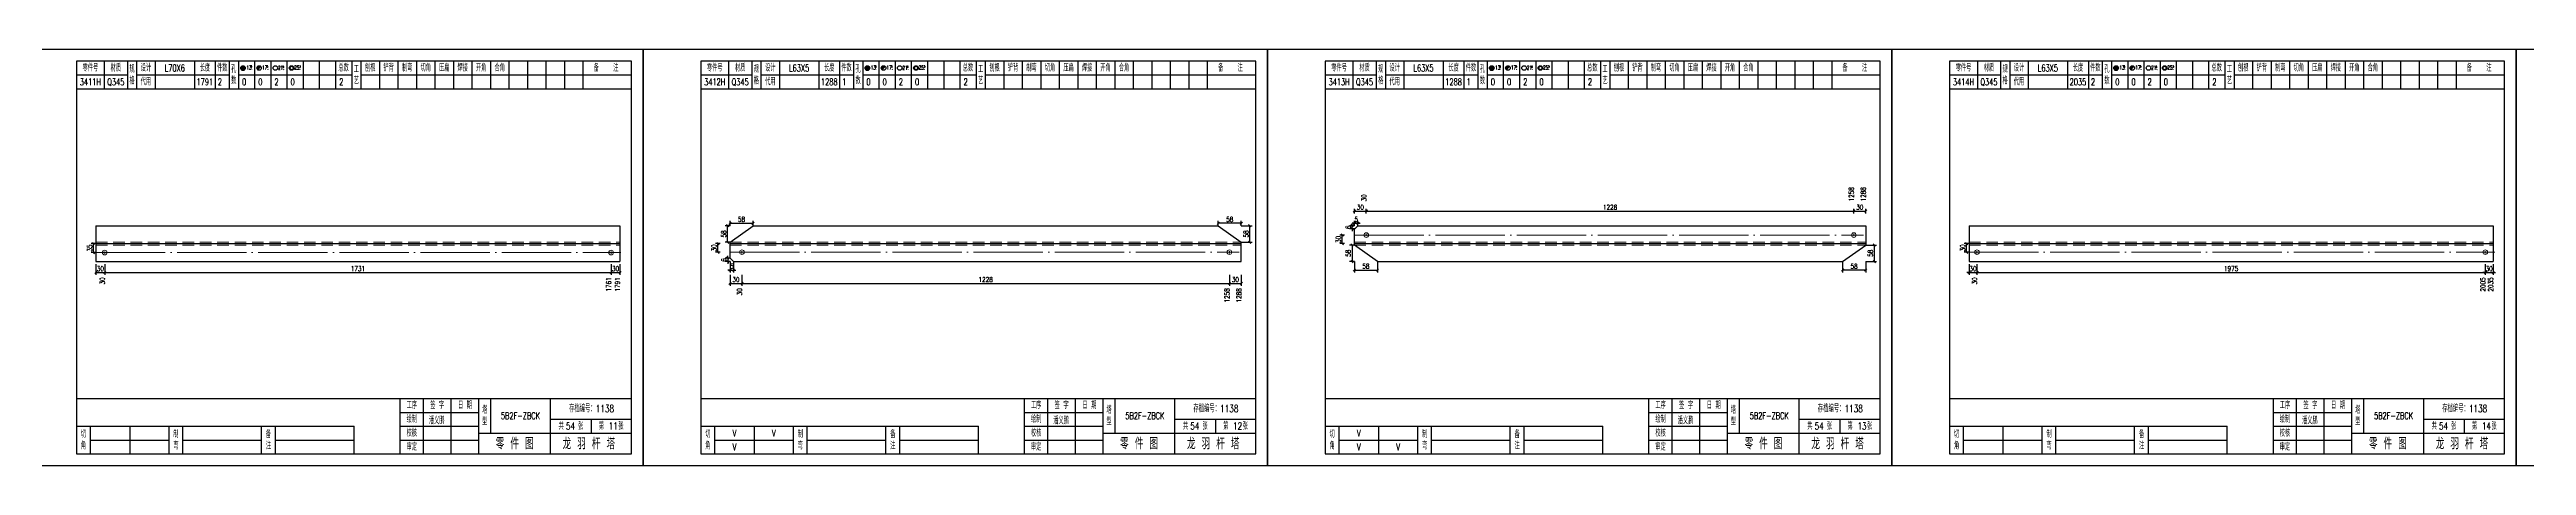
# Model space of a CAD drawing. Header units: millimetres. Extents: x 0 to 30240, y -10896 to -1348.
# Drawn here: x 2713 to 3784, y -10896 to -10716 of the extents above; entities that cross this region are included whole.
import ezdxf
from ezdxf.enums import TextEntityAlignment as Align

# ---------------------------------------------------------------- set-up
doc = ezdxf.new("R2010")
doc.units = ezdxf.units.MM
doc.header["$LTSCALE"] = 20
doc.header["$PDMODE"] = 1
doc.linetypes.add('DASHDOT2X', pattern=[1.75, 1.5, -0.125, 0, -0.125])
doc.linetypes.add('HIDDEN', pattern=[0.375, 0.25, -0.125])
for name, color, linetype, lineweight in [('1', 7, 'Continuous', 25), ('11', 3, 'Continuous', 13), ('2', 1, 'HIDDEN', 13), ('5', 1, 'Continuous', 13), ('7', 2, 'DASHDOT2X', 13)]:
    doc.layers.add(name, color=color, linetype=linetype, lineweight=lineweight)
doc.styles.get("Standard").update_dxf_attribs({"font": 'simplex', "width": 0.7, "bigfont": 'gbhzfs.shx'})
doc.styles.add('SYMBOL_TXT', font='txt.shx', dxfattribs={"width": 0.6})
doc.styles.add('TITLE_TXT', font='simplex.shx', dxfattribs={"width": 0.75, "height": 2.5, "bigfont": 'gbhzfs.shx'})
doc.dimstyles.get("Standard").update_dxf_attribs({"dimtxt": 2.1, "dimasz": 1, "dimexe": 1.05, "dimexo": 0, "dimgap": 0.63, "dimtad": 1, "dimzin": 0, "dimdsep": 46, "dimtxsty": 'standard', "dimblk": 'OBLIQUE', "dimblk1": 'OBLIQUE', "dimblk2": 'OBLIQUE', "dimcen": 0.09, "dimadec": 0, "dimazin": 0, "dimtfac": 1, "dimtdec": 1, "dimtix": 1, "dimtmove": 0, "dimatfit": 3, "dimfxl": 0, "dimtolj": 1, "dimtzin": 0, "dimarcsym": 0})
pattern_1 = [(0, (-3, 0), (0, 0.0125), [])]

# ---------------------------------------------------------------- blocks, each defined once
blk = doc.blocks.new('M12_HOLE')
h = blk.add_hatch()
h.set_pattern_fill('LINE', scale=0.1, style=0)
h.set_pattern_definition(pattern_1)
h.paths.add_polyline_path([(-5, 0, 1), (-1, 0, 1)])
at = {"color": 7}
blk.add_circle((-3, 0), 2, dxfattribs=at)
at = {"color": 7, "attachment_point": 1, "style": 'SYMBOL_TXT'}
for s, insert, char_height, width in [('13\\f??|b0|i0|c0|p54;.', (-0.1, 2.1), 3.5, 5.707), ('5', (3.7, 2.3), 1.8, 2.931)]:
    blk.add_mtext(s, dxfattribs=dict(at, insert=insert, char_height=char_height, width=width))
blk = doc.blocks.new('M16_HOLE')
h = blk.add_hatch()
h.set_pattern_fill('LINE', scale=0.1, style=0)
h.set_pattern_definition(pattern_1)
h.paths.add_polyline_path([(-1.6, 1.4, 0.668179), (-5, 0, 0.198912), (-4.4, -1.4)])
at = {"color": 7}
blk.add_circle((-3, 0), 2, dxfattribs=at)
at = {"color": 7, "attachment_point": 1, "style": 'SYMBOL_TXT'}
for s, insert, char_height, width in [('17.', (-0.4, 2.1), 3.5, 6.316), ('5', (3.6, 2.3), 1.8, 1.822)]:
    blk.add_mtext(s, dxfattribs=dict(at, insert=insert, char_height=char_height, width=width))
blk = doc.blocks.new('M20_HOLE')
at = {"color": 7}
blk.add_circle((-3, 0), 2, dxfattribs=at)
at = {"color": 7, "attachment_point": 1, "style": 'SYMBOL_TXT'}
for s, insert, char_height, width in [('21.', (-0.7, 2), 3.5, 6.074), ('5', (3.3, 2), 1.8, 1.458)]:
    blk.add_mtext(s, dxfattribs=dict(at, insert=insert, char_height=char_height, width=width))
blk = doc.blocks.new('M24_HOLE')
at = {"color": 7}
for radius in [2, 1.5]:
    blk.add_circle((-3, 0), radius, dxfattribs=at)
at = {"color": 7, "attachment_point": 1, "style": 'SYMBOL_TXT'}
for s, insert, char_height, width in [('25.', (-0.7, 2.1), 3.5, 2.429), ('5', (3.9, 2.3), 1.8, 1.944)]:
    blk.add_mtext(s, dxfattribs=dict(at, insert=insert, char_height=char_height, width=width))
blk = doc.blocks.new('JgCard')
for p, q in [((270, 180), (0, 180)), ((0, 180), (0, 0)), ((265, 175), (25, 175)), ((25, 175), (25, 5)), ((37, 175), (37, 163)), ((47, 175), (47, 163)), ((51, 175), (51, 163)), ((59, 175), (59, 163)), ((76, 175), (76, 163)), ((85, 175), (85, 163)), ((91, 175), (91, 163)), ((95, 175), (95, 163)), ((102, 175), (102, 163)), ((109, 175), (109, 163)), ((116, 175), (116, 163)), ((123, 175), (123, 163)), ((130, 175), (130, 163)), ((137, 175), (137, 163)), ((144, 175), (144, 163)), ((148, 175), (148, 163)), ((156, 175), (156, 163)), ((164, 175), (164, 163)), ((172, 175), (172, 163)), ((180, 175), (180, 163)), ((188, 175), (188, 163)), ((196, 175), (196, 163)), ((204, 175), (204, 163)), ((212, 175), (212, 163)), ((220, 175), (220, 163)), ((228, 175), (228, 163)), ((236, 175), (236, 163)), ((244, 175), (244, 163)), ((265, 5), (265, 175)), ((270, 0), (270, 180)), ((25, 169), (47, 169)), ((25, 163), (265, 163)), ((51, 169), (91, 169)), ((95, 169), (144, 169)), ((148, 169), (265, 169)), ((25, 29), (265, 29)), ((165, 5), (165, 29)), ((165, 23), (199, 23)), ((175, 5), (175, 29)), ((187, 5), (187, 29)), ((199, 5), (199, 29)), ((204, 29), (204, 14)), ((230, 5), (230, 29)), ((25, 17), (145, 17)), ((31, 5), (31, 17)), ((31, 11), (65, 11)), ((48, 17), (48, 5)), ((65, 5), (65, 17)), ((71, 5), (71, 17)), ((71, 11), (105, 11)), ((105, 5), (105, 17)), ((111, 5), (111, 17)), ((111, 11), (145, 11)), ((145, 5), (145, 17)), ((165, 17), (199, 17)), ((165, 11), (199, 11)), ((199, 14), (265, 14)), ((230, 20), (265, 20)), ((247.5, 20), (247.5, 14)), ((0, 0), (270, 0)), ((25, 5), (265, 5))]:
    blk.add_line(p, q)
blk.add_lwpolyline([(96, 172, -1), (98, 172, -1)], format="xyb", close=True)
blk.add_point((145, 96))
at = {"xscale": 0.5, "yscale": 0.5, "zscale": 0.5}
for name, p in [('M12_HOLE', (98.5, 172)), ('M16_HOLE', (105.5, 172)), ('M20_HOLE', (112.5, 172)), ('M24_HOLE', (119.5, 172))]:
    blk.add_blockref(name, p, dxfattribs=at)
at = {"style": 'TITLE_TXT', "width": 0.75}
for s, height, p in [('存档编号：1138', 3.08, (238, 23.1)), ('潘义鹏', 3, (177.4, 17.9)), ('龙 羽 杆 塔', 5, (235.2, 7))]:
    blk.add_text(s, height=height, dxfattribs=at).set_placement(p)
at = {"attachment_point": 5, "style": 'TITLE_TXT'}
for s, insert, char_height, width in [('零件号', (31, 172), 3, 15), ('材质', (42, 172), 3, 8), ('设计', (55, 172), 3, 8), ('长度', (80.5, 172), 3, 8), ('件数', (88, 172), 3, 6), ('总数', (140.5, 172), 3, 7), ('工\\P艺', (146, 169), 3, 4), ('刨根', (152, 172), 3, 8), ('铲背', (160, 172), 3, 8), ('制弯', (168, 172), 3, 8), ('切角', (176, 172), 3, 8), ('压扁', (184, 172), 3, 8), ('焊接', (192, 172), 3, 8), ('开角', (200, 172), 3, 8), ('合角', (208, 172), 3, 8), ('备    注', (254, 172), 3, 22), ('规格', (49, 169), 3, 4), ('代用', (55, 166), 3, 8), ('孔数', (93, 169), 3, 4), ('绘制', (170, 20), 3, 10), ('工序', (170, 26), 3, 10), ('签 字', (181, 26), 3, 12), ('日 期', (193, 26), 3, 12), ('塔\\P型', (201.5, 21.5), 3, 5), ('切\\P角', (28, 11), 3, 6), ('制\\P弯', (68, 11), 3, 6), ('备\\P注', (108, 11), 3, 6), ('校核', (170, 14), 3, 10), ('零 件 图', (214.5, 9.5), 5, 31), ('共    张', (238.8, 17), 3, 17.5), ('第    张', (256.2, 17), 3, 17.5), ('审定', (170, 8), 3, 10)]:
    blk.add_mtext(s, dxfattribs=dict(at, insert=insert, char_height=char_height, width=width))
blk = doc.blocks.new('M20')
for p, q in [((-0.5, 0), (0.5, 0)), ((0, -0.5), (0, 0.5))]:
    blk.add_line(p, q)
blk.add_circle((0, 0), 1)
blk = doc.blocks.new('_Oblique')
at = {"color": 0, "linetype": 'ByBlock', "lineweight": -2}
blk.add_line((-0.5, -0.5), (0.5, 0.5), dxfattribs=at)
blk = doc.blocks.new('*D4400')
at = {"layer": '11', "color": 0, "lineweight": -2}
for p, q in [((3007.6, -10806.1), (3005.5, -10806.1)), ((3006.6, -10806.1), (3006.6, -10805.1)), ((3006.6, -10806.1), (3006.6, -10807.6)), ((3007.6, -10807.6), (3005.5, -10807.6)), ((3006.6, -10807.6), (3006.6, -10808.6))]:
    blk.add_line(p, q, dxfattribs=at)
at = {"layer": 'Defpoints', "color": 0}
for p in [(3007.6, -10806.1), (3006.6, -10807.6), (3007.6, -10807.6)]:
    blk.add_point(p, dxfattribs=at)
at = {"layer": '11', "color": 0, "lineweight": -2}
for p, rotation in [((3006.6, -10806.1), 270), ((3006.6, -10807.6), 90)]:
    blk.add_blockref('_Oblique', p, dxfattribs=dict(at, rotation=rotation))
at = {"layer": '11', "color": 0, "insert": (3004.9, -10806.9), "char_height": 2.1, "attachment_point": 5, "rotation": 90}
blk.add_mtext('\\A1;6', dxfattribs=at)
blk = doc.blocks.new('*D4401')
at = {"layer": '11', "color": 0, "lineweight": -2}
for p, q in [((3007.6, -10811.3), (3006.6, -10811.3)), ((3007.6, -10807.6), (3007.6, -10812.3)), ((3007.6, -10811.3), (3009.1, -10811.3)), ((3009.1, -10807.6), (3009.1, -10812.3)), ((3009.1, -10811.3), (3010.1, -10811.3))]:
    blk.add_line(p, q, dxfattribs=at)
at = {"layer": 'Defpoints', "color": 0}
for p in [(3007.6, -10807.6), (3009.1, -10807.6), (3009.1, -10811.3)]:
    blk.add_point(p, dxfattribs=at)
at = {"layer": '11', "color": 0, "lineweight": -2}
blk.add_blockref('_Oblique', (3007.6, -10811.3), dxfattribs=at)
at = {"layer": '11', "color": 0, "lineweight": -2, "rotation": 180}
blk.add_blockref('_Oblique', (3009.1, -10811.3), dxfattribs=at)
at = {"layer": '11', "color": 0, "insert": (3008.4, -10809.6), "char_height": 2.1, "attachment_point": 5}
blk.add_mtext('\\A1;5', dxfattribs=at)
blk = doc.blocks.new('*D4405')
at = {"layer": '11', "color": 0, "lineweight": -2}
for p, q in [((3218.7, -10792.1), (3218.7, -10790)), ((3228.7, -10791), (3218.7, -10791)), ((3228.7, -10792.1), (3228.7, -10790))]:
    blk.add_line(p, q, dxfattribs=at)
at = {"layer": 'Defpoints', "color": 0}
for p in [(3218.7, -10791), (3218.7, -10792.1), (3228.7, -10792.1)]:
    blk.add_point(p, dxfattribs=at)
at = {"layer": '11', "color": 0, "lineweight": -2, "rotation": 180}
blk.add_blockref('_Oblique', (3218.7, -10791), dxfattribs=at)
at = {"layer": '11', "color": 0, "lineweight": -2}
blk.add_blockref('_Oblique', (3228.7, -10791), dxfattribs=at)
at = {"layer": '11', "color": 0, "insert": (3223.7, -10789.3), "char_height": 2.1, "attachment_point": 5}
blk.add_mtext('\\A1;58', dxfattribs=at)
blk = doc.blocks.new('*D4410')
at = {"layer": '11', "color": 0, "lineweight": -2}
for p, q in [((3277.6, -10800.5), (3275.5, -10800.5)), ((3276.6, -10800.5), (3276.6, -10807.6)), ((3277.6, -10807.6), (3275.5, -10807.6))]:
    blk.add_line(p, q, dxfattribs=at)
at = {"layer": 'Defpoints', "color": 0}
for p in [(3277.6, -10800.5), (3276.6, -10807.6), (3277.6, -10807.6)]:
    blk.add_point(p, dxfattribs=at)
at = {"layer": '11', "color": 0, "lineweight": -2}
for p, rotation in [((3276.6, -10800.5), 90), ((3276.6, -10807.6), 270)]:
    blk.add_blockref('_Oblique', p, dxfattribs=dict(at, rotation=rotation))
at = {"layer": '11', "color": 0, "insert": (3274.9, -10804), "char_height": 2.1, "attachment_point": 5, "rotation": 90}
blk.add_mtext('\\A1;58', dxfattribs=at)
blk = doc.blocks.new('*D4412')
at = {"layer": '11', "color": 0, "lineweight": -2}
for p, q in [((3277.6, -10792.1), (3275.5, -10792.1)), ((3277.6, -10793.5), (3275.5, -10793.5)), ((3276.6, -10792.1), (3276.6, -10791.1)), ((3276.6, -10793.5), (3276.6, -10792.1)), ((3276.6, -10793.5), (3276.6, -10794.5))]:
    blk.add_line(p, q, dxfattribs=at)
at = {"layer": 'Defpoints', "color": 0}
for p in [(3276.6, -10792.1), (3277.6, -10792.1), (3277.6, -10793.5)]:
    blk.add_point(p, dxfattribs=at)
at = {"layer": '11', "color": 0, "lineweight": -2}
for p, rotation in [((3276.6, -10792.1), 270), ((3276.6, -10793.5), 90)]:
    blk.add_blockref('_Oblique', p, dxfattribs=dict(at, rotation=rotation))
at = {"layer": '11', "color": 0, "insert": (3274.9, -10792.8), "char_height": 2.1, "attachment_point": 5, "rotation": 90}
blk.add_mtext('\\A1;6', dxfattribs=at)
blk = doc.blocks.new('*D4413')
at = {"layer": '11', "color": 0, "lineweight": -2}
for p, q in [((3277.6, -10791), (3276.6, -10791)), ((3277.6, -10792.1), (3277.6, -10790)), ((3277.6, -10791), (3279.1, -10791)), ((3279.1, -10792.1), (3279.1, -10790)), ((3279.1, -10791), (3280.1, -10791))]:
    blk.add_line(p, q, dxfattribs=at)
at = {"layer": 'Defpoints', "color": 0}
for p in [(3277.6, -10792.1), (3279.1, -10791), (3279.1, -10792.1)]:
    blk.add_point(p, dxfattribs=at)
at = {"layer": '11', "color": 0, "lineweight": -2}
blk.add_blockref('_Oblique', (3277.6, -10791), dxfattribs=at)
at = {"layer": '11', "color": 0, "lineweight": -2, "rotation": 180}
blk.add_blockref('_Oblique', (3279.1, -10791), dxfattribs=at)
at = {"layer": '11', "color": 0, "insert": (3278.4, -10789.3), "char_height": 2.1, "attachment_point": 5}
blk.add_mtext('\\A1;5', dxfattribs=at)
blk = doc.blocks.new('*D4414')
at = {"layer": '11', "color": 0, "lineweight": -2}
for p, q in [((3498.7, -10800.5), (3503.4, -10800.5)), ((3502.4, -10800.5), (3502.4, -10807.6)), ((3498.7, -10807.6), (3503.4, -10807.6))]:
    blk.add_line(p, q, dxfattribs=at)
at = {"layer": 'Defpoints', "color": 0}
for p in [(3498.7, -10800.5), (3498.7, -10807.6), (3502.4, -10807.6)]:
    blk.add_point(p, dxfattribs=at)
at = {"layer": '11', "color": 0, "lineweight": -2}
for p, rotation in [((3502.4, -10800.5), 90), ((3502.4, -10807.6), 270)]:
    blk.add_blockref('_Oblique', p, dxfattribs=dict(at, rotation=rotation))
at = {"layer": '11', "color": 0, "insert": (3500.7, -10804), "char_height": 2.1, "attachment_point": 5, "rotation": 90}
blk.add_mtext('\\A1;58', dxfattribs=at)
blk = doc.blocks.new('*D4415')
at = {"layer": '11', "color": 0, "lineweight": -2}
for p, q in [((3488.7, -10807.6), (3488.7, -10812.3)), ((3498.7, -10811.3), (3488.7, -10811.3)), ((3498.7, -10807.6), (3498.7, -10812.3))]:
    blk.add_line(p, q, dxfattribs=at)
at = {"layer": 'Defpoints', "color": 0}
for p in [(3488.7, -10807.6), (3488.7, -10811.3), (3498.7, -10807.6)]:
    blk.add_point(p, dxfattribs=at)
at = {"layer": '11', "color": 0, "lineweight": -2, "rotation": 180}
blk.add_blockref('_Oblique', (3488.7, -10811.3), dxfattribs=at)
at = {"layer": '11', "color": 0, "lineweight": -2}
blk.add_blockref('_Oblique', (3498.7, -10811.3), dxfattribs=at)
at = {"layer": '11', "color": 0, "insert": (3493.7, -10809.6), "char_height": 2.1, "attachment_point": 5}
blk.add_mtext('\\A1;58', dxfattribs=at)
blk = doc.blocks.new('*D4417')
at = {"layer": '11', "color": 0, "lineweight": -2}
for p, q in [((3543.4, -10812.3), (3542.4, -10812.3)), ((3543.4, -10808.7), (3543.4, -10813.4)), ((3543.4, -10812.3), (3546.8, -10812.3)), ((3546.8, -10808.7), (3546.8, -10813.4)), ((3546.8, -10812.3), (3547.8, -10812.3))]:
    blk.add_line(p, q, dxfattribs=at)
at = {"layer": 'Defpoints', "color": 0}
for p in [(3543.4, -10808.7), (3546.8, -10808.7), (3546.8, -10812.3)]:
    blk.add_point(p, dxfattribs=at)
at = {"layer": '11', "color": 0, "lineweight": -2}
blk.add_blockref('_Oblique', (3543.4, -10812.3), dxfattribs=at)
at = {"layer": '11', "color": 0, "lineweight": -2, "rotation": 180}
blk.add_blockref('_Oblique', (3546.8, -10812.3), dxfattribs=at)
at = {"layer": '11', "color": 0, "insert": (3545.1, -10810.7), "char_height": 2.1, "attachment_point": 5}
blk.add_mtext('\\A1;30', dxfattribs=at)
blk = doc.blocks.new('*D4419')
at = {"layer": '11', "color": 0, "lineweight": -2}
for p, q in [((3766.6, -10812.3), (3765.6, -10812.3)), ((3766.6, -10808.7), (3766.6, -10813.4)), ((3766.6, -10812.3), (3770, -10812.3)), ((3770, -10808.7), (3770, -10813.4)), ((3770, -10812.3), (3771, -10812.3))]:
    blk.add_line(p, q, dxfattribs=at)
at = {"layer": 'Defpoints', "color": 0}
for p in [(3766.6, -10808.7), (3770, -10808.7), (3770, -10812.3)]:
    blk.add_point(p, dxfattribs=at)
at = {"layer": '11', "color": 0, "lineweight": -2}
blk.add_blockref('_Oblique', (3766.6, -10812.3), dxfattribs=at)
at = {"layer": '11', "color": 0, "lineweight": -2, "rotation": 180}
blk.add_blockref('_Oblique', (3770, -10812.3), dxfattribs=at)
at = {"layer": '11', "color": 0, "insert": (3768.3, -10810.7), "char_height": 2.1, "attachment_point": 5}
blk.add_mtext('\\A1;30', dxfattribs=at)

msp = doc.modelspace()

# ---------------------------------------------------------------- linework, layer by layer
at = {"layer": '1'}
for p, q in [((2733.4, -10792.066), (2733.4, -10807.606)), ((2733.4, -10792.066), (2960, -10792.066)), ((2960, -10792.066), (2960, -10807.606)), ((3007.6, -10799.219), (3017.558, -10792.066)), ((3017.558, -10792.066), (3218.742, -10792.066)), ((3218.742, -10792.066), (3228.7, -10799.219)), ((3277.6, -10793.546), (3279.145, -10792.066)), ((3277.6, -10799.836), (3277.6, -10793.546)), ((3279.145, -10792.066), (3498.7, -10792.066)), ((3498.7, -10792.066), (3498.7, -10799.836)), ((3543.4, -10792.066), (3543.4, -10807.606)), ((3543.4, -10792.066), (3770, -10792.066)), ((3770, -10792.066), (3770, -10807.606)), ((2733.4, -10799.836), (2960, -10799.836)), ((3007.6, -10799.836), (3007.6, -10799.219)), ((3007.6, -10806.126), (3007.6, -10799.836)), ((3007.6, -10799.836), (3228.7, -10799.836)), ((3009.145, -10807.606), (3007.6, -10806.126)), ((3228.7, -10799.836), (3228.7, -10799.219)), ((3228.7, -10807.606), (3228.7, -10799.836)), ((3277.6, -10800.453), (3277.6, -10799.836)), ((3277.6, -10799.836), (3498.7, -10799.836)), ((3287.558, -10807.606), (3277.6, -10800.453)), ((3488.742, -10807.606), (3498.7, -10800.453)), ((3498.7, -10799.836), (3498.7, -10800.453)), ((3543.4, -10799.836), (3770, -10799.836)), ((2733.4, -10807.606), (2960, -10807.606)), ((3009.145, -10807.606), (3228.7, -10807.606)), ((3287.558, -10807.606), (3488.742, -10807.606)), ((3543.4, -10807.606), (3770, -10807.606))]:
    msp.add_line(p, q, dxfattribs=at)
at = {"layer": '2'}
for p, q in [((2733.4, -10799.17), (2960, -10799.17)), ((2733.4, -10800.502), (2960, -10800.502)), ((3007.6, -10799.219), (3228.7, -10799.219)), ((3007.6, -10800.453), (3228.7, -10800.453)), ((3277.6, -10799.219), (3498.7, -10799.219)), ((3277.6, -10800.453), (3498.7, -10800.453)), ((3543.4, -10799.219), (3770, -10799.219)), ((3543.4, -10800.453), (3770, -10800.453))]:
    msp.add_line(p, q, dxfattribs=at)
at = {"layer": '7'}
for p, q in [((3277.6, -10796.136), (3497.779, -10796.136)), ((2733.4, -10803.721), (2960.368, -10803.721)), ((3007.6, -10803.536), (3227.779, -10803.536)), ((3543.4, -10803.536), (3770.825, -10803.536))]:
    msp.add_line(p, q, dxfattribs=at)

# ---------------------------------------------------------------- block references
at = {"layer": '1'}
for p in [(2700, -10895.836), (2970, -10895.836), (3240, -10895.836), (3510, -10895.836), (3780, -10895.836)]:
    msp.add_blockref('JgCard', p, dxfattribs=at)
at = {"layer": '5'}
for p in [(3282.751, -10796.136), (3493.579, -10796.136), (2737.195, -10803.721), (2956.168, -10803.721), (3012.751, -10803.536), (3223.579, -10803.536), (3546.84, -10803.536), (3766.625, -10803.536)]:
    msp.add_blockref('M20', p, dxfattribs=at)

# ---------------------------------------------------------------- texts
at = {"style": 'TITLE_TXT', "width": 0.75}
for s, p in [('54', (2936.667, -10880.296)), ('11', (2955.194, -10880.299)), ('54', (3206.667, -10880.296)), ('12', (3225.194, -10880.299)), ('54', (3476.667, -10880.296)), ('13', (3495.194, -10880.299)), ('54', (3746.667, -10880.296)), ('14', (3765.194, -10880.299))]:
    msp.add_text(s, height=3, dxfattribs=at).set_placement(p)
at = {"layer": '1', "width": 0.7}
for s, p in [('3411H', (2731, -10729.836)), ('Q345', (2742, -10729.836)), ('L70X6', (2767.5, -10723.836)), ('1791', (2780.5, -10729.836)), ('2', (2787, -10729.836)), ('0', (2797.5, -10729.836)), ('0', (2804.5, -10729.836)), ('2', (2811.5, -10729.836)), ('0', (2818.5, -10729.836)), ('2', (2839.5, -10729.836)), ('3412H', (3001, -10729.836)), ('Q345', (3012, -10729.836)), ('L63X5', (3037.5, -10723.836)), ('1288', (3050.5, -10729.836)), ('1', (3057, -10729.836)), ('0', (3067.5, -10729.836)), ('0', (3074.5, -10729.836)), ('2', (3081.5, -10729.836)), ('0', (3088.5, -10729.836)), ('2', (3109.5, -10729.836)), ('3413H', (3271, -10729.836)), ('Q345', (3282, -10729.836)), ('L63X5', (3307.5, -10723.836)), ('1288', (3320.5, -10729.836)), ('1', (3327, -10729.836)), ('0', (3337.5, -10729.836)), ('0', (3344.5, -10729.836)), ('2', (3351.5, -10729.836)), ('0', (3358.5, -10729.836)), ('2', (3379.5, -10729.836)), ('3414H', (3541, -10729.836)), ('Q345', (3552, -10729.836)), ('L63X5', (3577.5, -10723.836)), ('2035', (3590.5, -10729.836)), ('2', (3597, -10729.836)), ('0', (3607.5, -10729.836)), ('0', (3614.5, -10729.836)), ('2', (3621.5, -10729.836)), ('0', (3628.5, -10729.836)), ('2', (3649.5, -10729.836)), ('V', (3009.5, -10881.836)), ('V', (3026.5, -10881.836)), ('V', (3279.5, -10881.836)), ('V', (3009.5, -10887.836)), ('V', (3279.5, -10887.836)), ('V', (3296.5, -10887.836))]:
    msp.add_text(s, height=3, dxfattribs=at).set_placement(p, align=Align.MIDDLE_CENTER)
for s, p in [('30', (3282.76, -10781.566)), ('1258', (3493.567, -10781.566)), ('1288', (3498.7, -10781.566))]:
    msp.add_text(s, height=2.1, rotation=90, dxfattribs=at).set_placement(p)
for s, p in [('30', (2737.192, -10814.431)), ('1761', (2956.205, -10814.431)), ('1791', (2960, -10814.431)), ('30', (3546.839, -10814.431)), ('2005', (3766.66, -10814.431)), ('2035', (3770, -10814.431)), ('30', (3012.76, -10819.156)), ('1258', (3223.567, -10819.156)), ('1288', (3228.7, -10819.156))]:
    msp.add_text(s, height=2.1, rotation=90, dxfattribs=at).set_placement(p, align=Align.RIGHT)
at = {"layer": '1', "char_height": 3, "width": 26, "attachment_point": 5}
for insert in [(2917, -10874.336), (3187, -10874.336), (3457, -10874.336), (3727, -10874.336)]:
    msp.add_mtext('5B2F-ZBCK', dxfattribs=dict(at, insert=insert))

# ---------------------------------------------------------------- dimensions: what is measured, and where the dimension line sits
at = {"layer": '1'}
for base, p1, p2, text in [((3272.35, -10796.136), (3273.35, -10799.836), (3273.35, -10796.136), '30'), ((2732.35, -10799.836), (2733.35, -10803.721), (2733.35, -10799.836), '35'), ((3002.35, -10799.836), (3003.35, -10803.536), (3003.35, -10799.836), '30'), ((3542.35, -10799.836), (3543.35, -10803.536), (3543.35, -10799.836), '30')]:
    msp.add_linear_dim(base=base, p1=p1, p2=p2, angle=90, text=text, dimstyle='standard', dxfattribs=at).render()
at = {"layer": '11'}
for base, p1, p2, text in [((3282.751, -10785.766), (3277.6, -10786.816), (3282.751, -10786.816), '30'), ((3493.579, -10785.766), (3282.751, -10786.816), (3493.579, -10786.816), '1228'), ((3498.7, -10785.766), (3493.579, -10786.816), (3498.7, -10786.816), '30'), ((3017.558, -10791.016), (3007.6, -10792.066), (3017.558, -10792.066), '58'), ((2737.195, -10812.331), (2733.4, -10808.656), (2737.195, -10808.656), '30'), ((2956.168, -10812.331), (2737.195, -10808.656), (2956.168, -10808.656), '1731'), ((2960, -10812.331), (2956.168, -10808.656), (2960, -10808.656), '30'), ((3012.751, -10817.056), (3007.6, -10813.381), (3012.751, -10813.381), '30'), ((3223.579, -10817.056), (3012.751, -10813.381), (3223.579, -10813.381), '1228'), ((3228.7, -10817.056), (3223.579, -10813.381), (3228.7, -10813.381), '30'), ((3287.558, -10811.281), (3277.6, -10807.606), (3287.558, -10807.606), '58'), ((3766.625, -10812.331), (3546.84, -10808.656), (3766.625, -10808.656), '1975')]:
    msp.add_linear_dim(base=base, p1=p1, p2=p2, text=text, dimstyle='standard', dxfattribs=at).render()
for base, p1, p2 in [((3006.55, -10792.066), (3007.6, -10799.219), (3007.6, -10792.066)), ((3232.375, -10792.066), (3228.7, -10799.219), (3228.7, -10792.066))]:
    msp.add_linear_dim(base=base, p1=p1, p2=p2, angle=90, text='58', dimstyle='standard', dxfattribs=at).render()
for base, p1, p2, text, picture, middle in [((3218.742, -10791.016), (3228.7, -10792.066), (3218.742, -10792.066), '58', '*D4405', (3223.721, -10789.336)), ((3279.145, -10791.016), (3277.6, -10792.066), (3279.145, -10792.066), '5', '*D4413', (3278.373, -10789.336)), ((3009.145, -10811.281), (3007.6, -10807.606), (3009.145, -10807.606), '5', '*D4401', (3008.373, -10809.601)), ((3488.742, -10811.281), (3498.7, -10807.606), (3488.742, -10807.606), '58', '*D4415', (3493.721, -10809.601)), ((3546.84, -10812.331), (3543.4, -10808.656), (3546.84, -10808.656), '30', '*D4417', (3545.12, -10810.651)), ((3770, -10812.331), (3766.625, -10808.656), (3770, -10808.656), '30', '*D4419', (3768.313, -10810.651))]:
    dim = msp.add_linear_dim(base=base, p1=p1, p2=p2, text=text, dimstyle='standard', dxfattribs=at)
    dim.commit()
    dim.dimension.update_dxf_attribs({"geometry": picture, "text_midpoint": middle})
for base, p1, p2, text, picture, middle in [((3276.55, -10792.066), (3277.6, -10793.546), (3277.6, -10792.066), '6', '*D4412', (3274.87, -10792.806)), ((3006.55, -10807.606), (3007.6, -10806.126), (3007.6, -10807.606), '6', '*D4400', (3004.87, -10806.866)), ((3276.55, -10807.606), (3277.6, -10800.453), (3277.6, -10807.606), '58', '*D4410', (3274.87, -10804.029)), ((3502.375, -10807.606), (3498.7, -10800.453), (3498.7, -10807.606), '58', '*D4414', (3500.695, -10804.029))]:
    dim = msp.add_linear_dim(base=base, p1=p1, p2=p2, angle=90, text=text, dimstyle='standard', dxfattribs=at)
    dim.commit()
    dim.dimension.update_dxf_attribs({"geometry": picture, "text_midpoint": middle})

doc.saveas('drawing.dxf')
